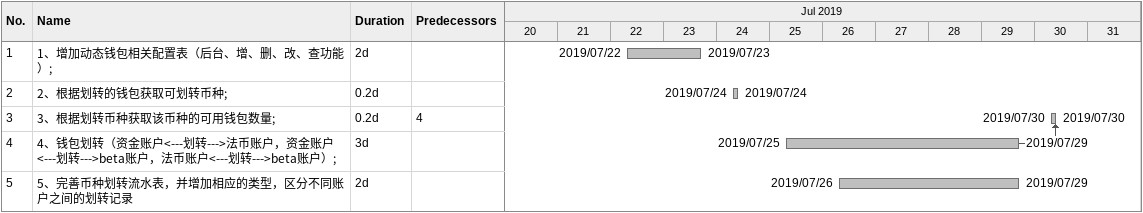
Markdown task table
| ID | Task | Duration | Start | Finish | Predecessors |
|---|---|---|---|---|---|
| 1 | 1、增加动态钱包相关配置表（后台、增、删、改、查功能）; | 2d | 2019-07-22 | 2019-07-23 |  |
| 2 | 2、根据划转的钱包获取可划转币种; | 0.2d | 2019-07-24 | 2019-07-24 |  |
| 3 | 3、根据划转币种获取该币种的可用钱包数量; | 0.2d | 2019-07-30 | 2019-07-30 | 4 |
| 4 | 4、钱包划转（资金账户<---划转--->法币账户，资金账户<---划转--->beta账户，法币账户<---划转--->beta账户）; | 3d | 2019-07-25 | 2019-07-29 |  |
| 5 | 5、完善币种划转流水表，并增加相应的类型，区分不同账户之间的划转记录 | 2d | 2019-07-26 | 2019-07-29 |  |
